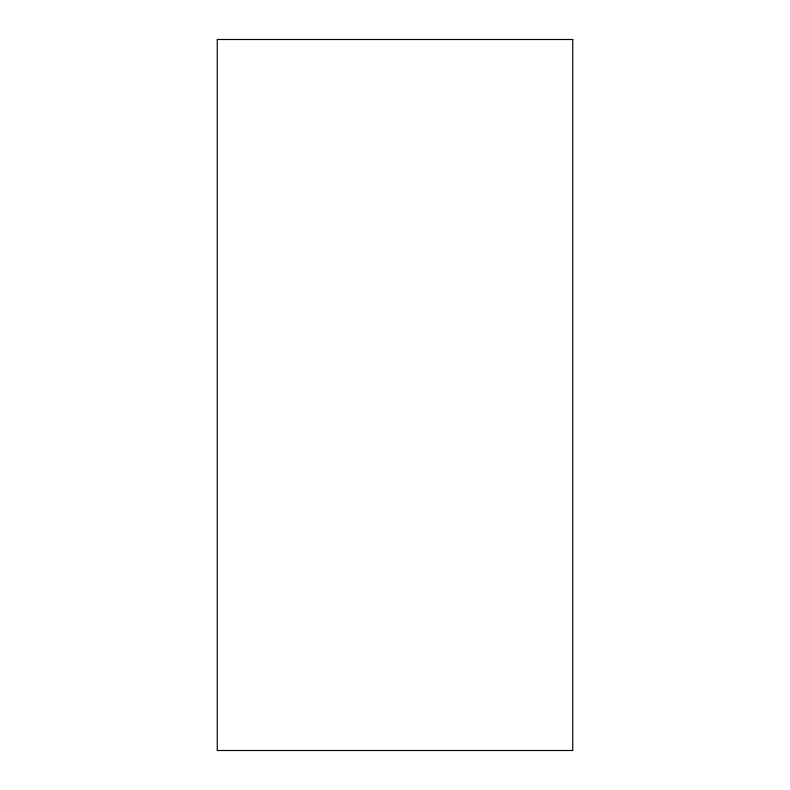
<?xml version="1.0" encoding="UTF-8"?>
<svg xmlns="http://www.w3.org/2000/svg" width="790" height="790" viewBox="0 0 790 790"><rect width="100%" height="100%" fill="white"/><g stroke="black" fill="none" stroke-linecap="round" stroke-linejoin="round"><path stroke-width="1.19" d="M572.75 39.5L217.25 39.5L217.25 750.5L572.75 750.5L572.75 39.5"/></g></svg>
